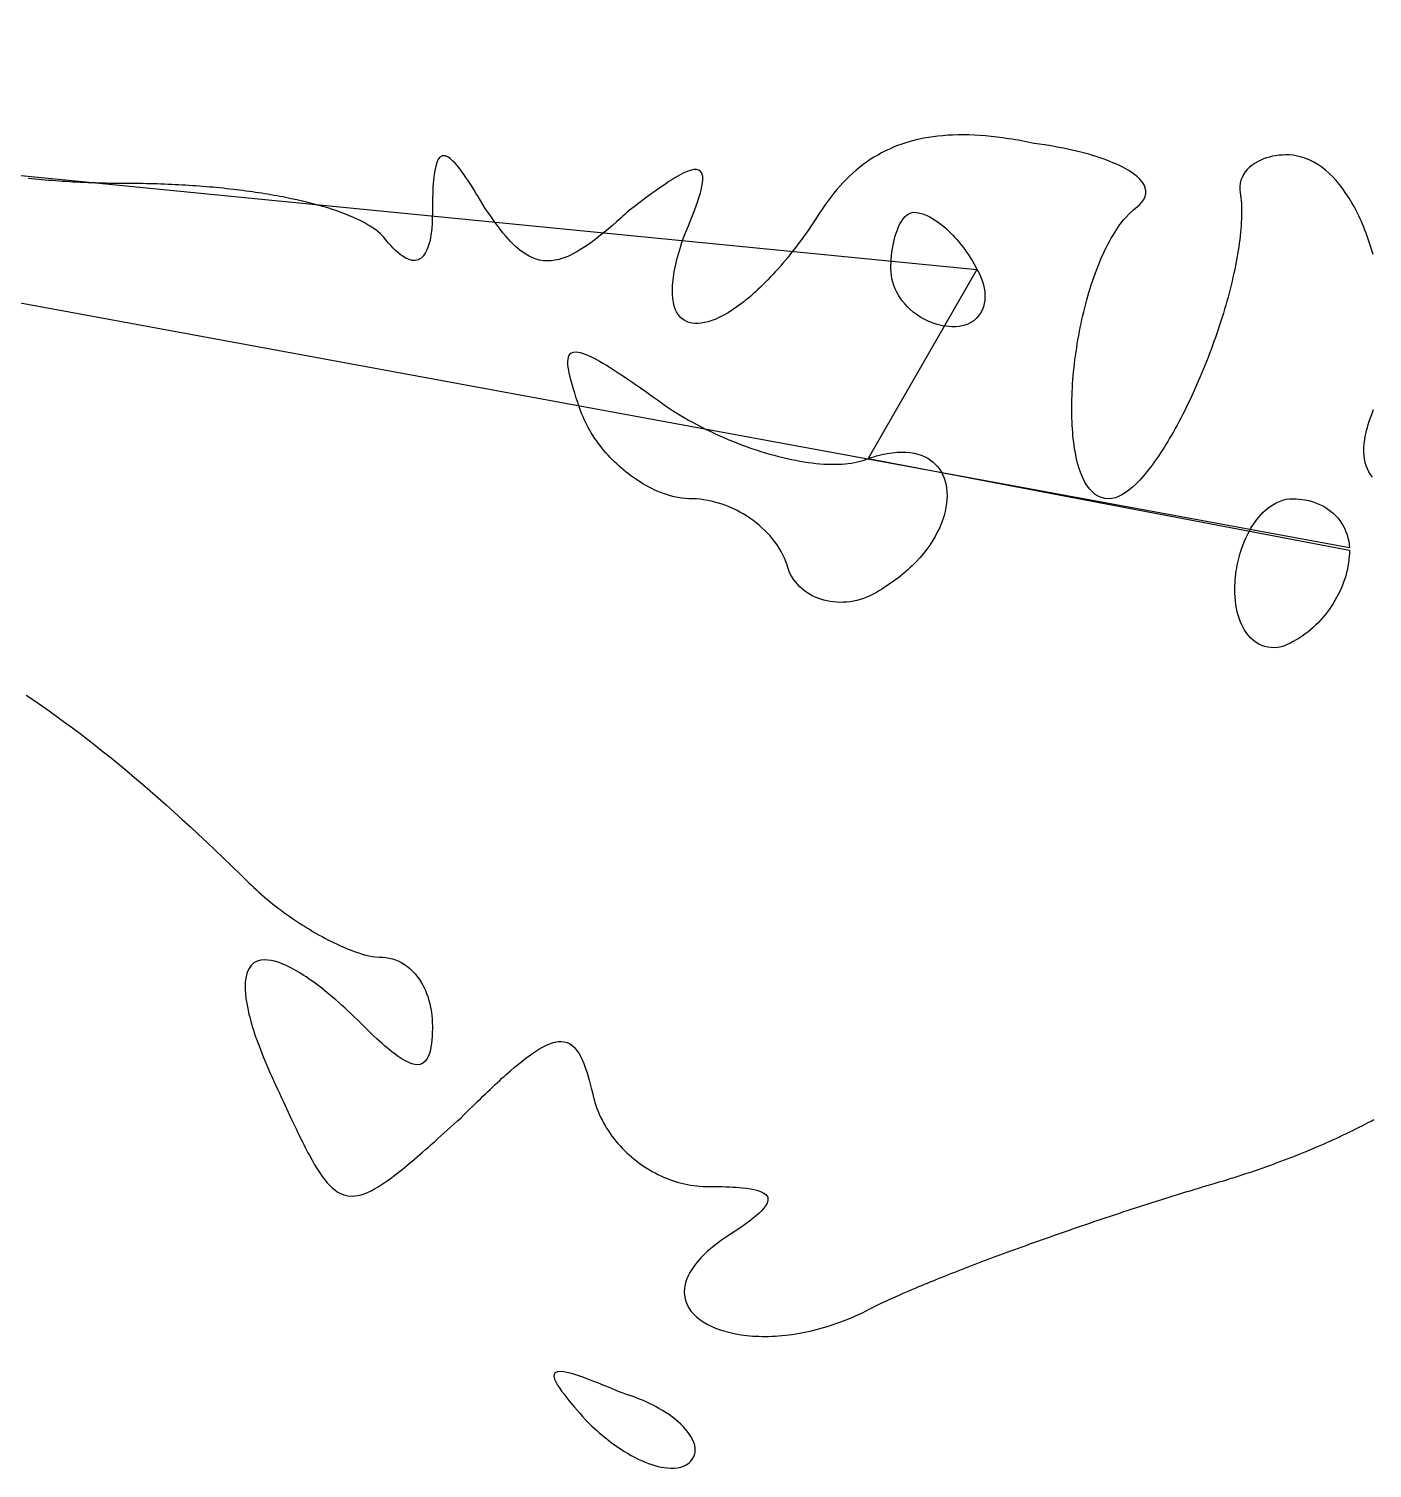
# Model space of a CAD drawing. Header units: metres. Extents: x 0 to 2740, y 0 to 1840.
# Drawn here: x 1309.6 to 1544, y 1360.8 to 1612 of the extents above; entities that cross this region are included whole.
import ezdxf

# ---------------------------------------------------------------- set-up
doc = ezdxf.new("R2010")
doc.units = ezdxf.units.M

msp = doc.modelspace()

# ---------------------------------------------------------------- linework, layer by layer
for points in [[(1048, 1612), (1475, 1570), (1475.256554, 1569.550135), (1475.486432, 1569.10108), (1475.752, 1568.505), (1475.971488, 1567.91372), (1476.145664, 1567.32916), (1476.275296, 1566.75324), (1476.361152, 1566.18788), (1476.404, 1565.635), (1476.404608, 1565.09652), (1476.363744, 1564.57436), (1476.282176, 1564.07044), (1476.124146, 1563.469115), (1475.905216, 1562.90304), (1475.626886, 1562.375965), (1475.290656, 1561.89164), (1474.898026, 1561.453815), (1474.450496, 1561.06624), (1473.949566, 1560.732665), (1473.396736, 1560.45684), (1472.918112, 1560.28028), (1472.408, 1560.145), (1471.867168, 1560.05292), (1471.296384, 1560.00596), (1470.641232, 1560.00596), (1470.108, 1560.036875), (1469.581248, 1560.09344), (1469.061624, 1560.174845), (1468.549776, 1560.28028), (1468.046352, 1560.408935), (1467.552, 1560.56), (1467.067368, 1560.732665), (1466.593104, 1560.92612), (1466.129856, 1561.139555), (1465.678272, 1561.37216), (1465.239, 1561.623125), (1464.812688, 1561.89164), (1464.399984, 1562.176895), (1463.872, 1562.581875), (1463.370896, 1563.013255), (1462.898208, 1563.469115), (1462.455472, 1563.947535), (1462.044224, 1564.446595), (1461.666, 1564.964375), (1461.322336, 1565.498955), (1461.014768, 1566.048415), (1460.744832, 1566.610835), (1460.514064, 1567.184295), (1460.324, 1567.766875), (1460.176176, 1568.356655), (1460.072128, 1568.951715), (1460.013392, 1569.550135), (1460.000598, 1570.179398), (1460.009472, 1570.710272), (1460.028714, 1571.229914), (1460.058, 1571.738), (1460.112112, 1572.396912), (1460.182736, 1573.033936), (1460.269104, 1573.648304), (1460.370448, 1574.239248), (1460.486, 1574.806), (1460.614992, 1575.347792), (1460.756656, 1575.863856), (1460.910224, 1576.353424), (1461.117754, 1576.926954), (1461.341184, 1577.456384), (1461.579014, 1577.940214), (1461.829744, 1578.376944), (1462.145536, 1578.836736), (1462.475152, 1579.223952), (1462.873718, 1579.580518), (1463.342662, 1579.857462), (1463.880016, 1579.995216), (1464.4645, 1579.97025), (1465.057276, 1579.857462), (1465.577216, 1579.700992), (1466.117556, 1579.489322), (1466.675296, 1579.223952), (1467.132, 1578.974), (1467.596384, 1578.691408), (1468.066912, 1578.376944), (1468.542048, 1578.031376), (1469.020256, 1577.655472), (1469.5, 1577.25), (1469.979744, 1576.815728), (1470.457952, 1576.353424), (1470.814676, 1575.988762), (1471.169024, 1575.609088), (1471.520348, 1575.214726), (1471.868, 1574.806), (1472.211332, 1574.383234), (1472.549696, 1573.946752), (1472.882444, 1573.496878), (1473.208928, 1573.033936), (1473.5285, 1572.55825), (1473.840512, 1572.070144), (1474.144316, 1571.569942), (1474.439264, 1571.057968), (1474.724708, 1570.534546), (1475, 1570), (1456, 1537), (1456.505496, 1537.172534), (1457.001968, 1537.330272), (1457.489392, 1537.473418), (1458.437, 1537.71675), (1459.348128, 1537.904162), (1460.222584, 1538.037286), (1461.060176, 1538.117754), (1461.860712, 1538.147198), (1462.624, 1538.12725), (1463.349848, 1538.059542), (1464.038064, 1537.945706), (1464.688456, 1537.787374), (1465.300832, 1537.586178), (1465.875, 1537.34375), (1466.410768, 1537.061722), (1466.907944, 1536.741726), (1467.366336, 1536.385394), (1467.785752, 1535.994358), (1468.166, 1535.57025), (1468.506888, 1535.114702), (1468.808224, 1534.629346), (1469.069816, 1534.115814), (1469.291472, 1533.575738), (1469.473, 1533.01075), (1469.614208, 1532.422482), (1469.714904, 1531.812566), (1469.774896, 1531.182634), (1469.793992, 1530.534318), (1469.772, 1529.86925), (1469.708728, 1529.189062), (1469.603984, 1528.495386), (1469.457576, 1527.789854), (1469.269312, 1527.074098), (1469.039, 1526.34975), (1468.766448, 1525.618442), (1468.451464, 1524.881806), (1468.093856, 1524.141474), (1467.693432, 1523.399078), (1467.25, 1522.65625), (1466.763368, 1521.914622), (1466.233344, 1521.175826), (1465.659736, 1520.441494), (1465.042352, 1519.713258), (1464.381, 1518.99275), (1463.675488, 1518.281602), (1463.306112, 1517.930048), (1462.925624, 1517.581446), (1462.534, 1517.236), (1462.131216, 1516.893914), (1461.717248, 1516.555392), (1461.292072, 1516.220638), (1460.855664, 1515.889856), (1460.408, 1515.56325), (1459.949056, 1515.241024), (1459.478808, 1514.923382), (1458.997232, 1514.610528), (1458.504304, 1514.302666), (1458, 1514), (1457.454816, 1513.656146), (1456.900128, 1513.344368), (1456.337232, 1513.064342), (1455.767424, 1512.815744), (1455.192, 1512.59825), (1454.612256, 1512.411536), (1454.029488, 1512.255278), (1453.444992, 1512.129152), (1452.860064, 1512.032834), (1452.276, 1511.966), (1451.694096, 1511.928326), (1451.115648, 1511.919488), (1450.541952, 1511.939162), (1449.974304, 1511.987024), (1449.414, 1512.06275), (1448.862336, 1512.166016), (1448.320608, 1512.296498), (1447.790112, 1512.453872), (1447.272144, 1512.637814), (1446.768, 1512.848), (1446.278976, 1513.084106), (1445.806368, 1513.345808), (1445.351472, 1513.632782), (1444.915584, 1513.944704), (1444.5, 1514.28125), (1444.106016, 1514.642096), (1443.734928, 1515.026918), (1443.388032, 1515.435392), (1443.066624, 1515.867194), (1442.772, 1516.322), (1442.505456, 1516.799486), (1442.268288, 1517.299328), (1442.061792, 1517.821202), (1441.872856, 1518.417576), (1441.655875, 1519.034625), (1441.408384, 1519.640064), (1441.131517, 1520.233407), (1440.826408, 1520.814168), (1440.494191, 1521.381861), (1440.136, 1521.936), (1439.752969, 1522.476099), (1439.346232, 1523.001672), (1438.916923, 1523.512233), (1438.466176, 1524.007296), (1437.995125, 1524.486375), (1437.504904, 1524.948984), (1436.996647, 1525.394637), (1436.471488, 1525.822848), (1435.930561, 1526.233131), (1435.375, 1526.625), (1434.805939, 1526.997969), (1434.224512, 1527.351552), (1433.631853, 1527.685263), (1433.029096, 1527.998616), (1432.417375, 1528.291125), (1431.797824, 1528.562304), (1431.171577, 1528.811667), (1430.539768, 1529.038728), (1429.903531, 1529.243001), (1429.264, 1529.424), (1428.622309, 1529.581239), (1427.979592, 1529.714232), (1427.336983, 1529.822493), (1426.695616, 1529.905536), (1426.056625, 1529.962875), (1425.421144, 1529.994024), (1424.789408, 1530.002094), (1424.150912, 1530.033216), (1423.503344, 1530.100842), (1422.848, 1530.204), (1422.186176, 1530.341718), (1421.519168, 1530.513024), (1420.848272, 1530.716946), (1420.174784, 1530.952512), (1419.5, 1531.21875), (1418.825216, 1531.514688), (1418.151728, 1531.839354), (1417.704096, 1532.071278), (1417.258, 1532.31525), (1416.813824, 1532.570982), (1416.371952, 1532.838186), (1415.932768, 1533.116574), (1415.496656, 1533.405858), (1415.064, 1533.70575), (1414.635184, 1534.015962), (1414.210592, 1534.336206), (1413.790608, 1534.666194), (1413.375616, 1535.005638), (1412.966, 1535.35425), (1412.562144, 1535.711742), (1412.164432, 1536.077826), (1411.773248, 1536.452214), (1411.388976, 1536.834618), (1411.012, 1537.22475), (1410.642704, 1537.622322), (1410.281472, 1538.027046), (1409.928688, 1538.438634), (1409.584736, 1538.856798), (1409.25, 1539.28125), (1408.924864, 1539.711702), (1408.609712, 1540.147866), (1408.304928, 1540.589454), (1408.010896, 1541.036178), (1407.728, 1541.48775), (1407.456624, 1541.943882), (1407.197152, 1542.404286), (1406.949968, 1542.868674), (1406.715456, 1543.336758), (1406.494, 1543.80825), (1406.285984, 1544.282862), (1406.091792, 1544.760306), (1405.852109, 1545.415801), (1405.569143, 1546.222227), (1405.303625, 1546.995125), (1405.055987, 1547.734543), (1404.826661, 1548.440529), (1404.616079, 1549.113131), (1404.424673, 1549.752397), (1404.252875, 1550.358375), (1404.101117, 1550.931113), (1403.969831, 1551.470659), (1403.859449, 1551.977061), (1403.734016, 1552.674624), (1403.658047, 1553.297883), (1403.633, 1553.847), (1403.681336, 1554.464104), (1403.826248, 1554.950072), (1404.148463, 1555.373707), (1404.633728, 1555.593792), (1405.143872, 1555.623808), (1405.766144, 1555.524416), (1406.308511, 1555.365179), (1406.917352, 1555.133528), (1407.594125, 1554.829625), (1408.083767, 1554.586963), (1408.604681, 1554.312309), (1409.157299, 1554.005711), (1409.742053, 1553.667217), (1410.359375, 1553.296875), (1411.009697, 1552.894733), (1411.693451, 1552.460839), (1412.411069, 1551.995241), (1413.162983, 1551.497987), (1413.949625, 1550.969125), (1414.771427, 1550.408703), (1415.195648, 1550.116672), (1415.628821, 1549.816769), (1416.071, 1549.509), (1416.522239, 1549.193371), (1416.982592, 1548.869888), (1417.452113, 1548.538557), (1417.930856, 1548.199384), (1418.418875, 1547.852375), (1418.916224, 1547.497536), (1419.422957, 1547.134873), (1419.939128, 1546.764392), (1420.464791, 1546.386099), (1421, 1546), (1421.724696, 1545.524824), (1422.458368, 1545.059392), (1423.200392, 1544.603848), (1423.950144, 1544.158336), (1424.707, 1543.723), (1425.470336, 1543.297984), (1426.239528, 1542.883432), (1427.013952, 1542.479488), (1427.792984, 1542.086296), (1428.576, 1541.704), (1429.362376, 1541.332744), (1430.151488, 1540.972672), (1430.942712, 1540.623928), (1431.735424, 1540.286656), (1432.529, 1539.961), (1433.322816, 1539.647104), (1434.116248, 1539.345112), (1434.908672, 1539.055168), (1435.699464, 1538.777416), (1436.488, 1538.512), (1437.273656, 1538.259064), (1438.055808, 1538.018752), (1438.833832, 1537.791208), (1439.607104, 1537.576576), (1440.375, 1537.375), (1441.136896, 1537.186624), (1441.892168, 1537.011592), (1442.640192, 1536.850048), (1443.380344, 1536.702136), (1444.112, 1536.568), (1444.834536, 1536.447784), (1445.547328, 1536.341632), (1446.249752, 1536.249688), (1446.941184, 1536.172096), (1447.621, 1536.109), (1448.288576, 1536.060544), (1448.943288, 1536.026872), (1449.584512, 1536.008128), (1450.211624, 1536.004456), (1450.824, 1536.016), (1451.421016, 1536.042904), (1452.002048, 1536.085312), (1452.566472, 1536.143368), (1453.113664, 1536.217216), (1453.643, 1536.307), (1454.153856, 1536.412864), (1454.645608, 1536.534952), (1455.346051, 1536.748819), (1456, 1537), (1540, 1521), (1539.989254, 1520.457435), (1539.957232, 1519.91028), (1539.904258, 1519.359345), (1539.830656, 1518.80544), (1539.73675, 1518.249375), (1539.622864, 1517.69196), (1539.489322, 1517.134005), (1539.336448, 1516.57632), (1539.164566, 1516.019715), (1538.974, 1515.465), (1538.765074, 1514.912985), (1538.538112, 1514.36448), (1538.293438, 1513.820295), (1538.031376, 1513.28124), (1537.75225, 1512.748125), (1537.456384, 1512.22176), (1537.144102, 1511.702955), (1536.815728, 1511.19252), (1536.471586, 1510.691265), (1536.112, 1510.2), (1535.737294, 1509.719535), (1535.347792, 1509.25068), (1534.943818, 1508.794245), (1534.525696, 1508.35104), (1534.09375, 1507.921875), (1533.648304, 1507.50756), (1533.189682, 1507.108905), (1532.718208, 1506.72672), (1532.234206, 1506.361815), (1531.738, 1506.015), (1531.229914, 1505.687085), (1530.710272, 1505.37888), (1530.179398, 1505.091195), (1529.70004, 1504.828376), (1529.250625, 1504.602125), (1528.653645, 1504.357913), (1528.060985, 1504.178309), (1527.474565, 1504.062161), (1526.896305, 1504.008317), (1526.328125, 1504.015625), (1525.771945, 1504.082933), (1525.229685, 1504.209089), (1524.703265, 1504.392941), (1524.194605, 1504.633337), (1523.705625, 1504.929125), (1523.238245, 1505.279153), (1522.794385, 1505.682269), (1522.375965, 1506.137321), (1521.984905, 1506.643157), (1521.623125, 1507.198625), (1521.37216, 1507.647104), (1521.139555, 1508.122367), (1520.92612, 1508.623928), (1520.732665, 1509.151301), (1520.56, 1509.704), (1520.408935, 1510.281539), (1520.28028, 1510.883432), (1520.174845, 1511.509193), (1520.09344, 1512.158336), (1520.036875, 1512.830375), (1520.00596, 1513.524824), (1520.001495, 1514.269395), (1520.013365, 1514.804465), (1520.036875, 1515.334375), (1520.071785, 1515.858885), (1520.117855, 1516.377755), (1520.174845, 1516.890745), (1520.242515, 1517.397615), (1520.320625, 1517.898125), (1520.408935, 1518.392035), (1520.56, 1519.12), (1520.732665, 1519.831765), (1520.92612, 1520.52652), (1521.139555, 1521.203455), (1521.37216, 1521.86176), (1521.623125, 1522.500625), (1521.89164, 1523.11924), (1522.176895, 1523.716795), (1522.47808, 1524.29248), (1522.794385, 1524.845485), (1523.125, 1525.375), (1523.469115, 1525.880215), (1523.82592, 1526.36032), (1524.194605, 1526.814505), (1524.57436, 1527.24196), (1524.964375, 1527.641875), (1525.36384, 1528.01344), (1525.771945, 1528.355845), (1526.18788, 1528.66828), (1526.610835, 1528.949935), (1527.184295, 1529.276195), (1527.766875, 1529.544375), (1528.356655, 1529.752555), (1528.951715, 1529.898815), (1529.550135, 1529.981235), (1530.179398, 1529.998803), (1530.710272, 1529.980992), (1531.229914, 1529.942229), (1531.738, 1529.883), (1532.234206, 1529.803791), (1532.876774, 1529.667939), (1533.496878, 1529.498583), (1534.09375, 1529.296875), (1534.666622, 1529.063967), (1535.214726, 1528.801011), (1535.737294, 1528.509159), (1536.233558, 1528.189563), (1536.70275, 1527.843375), (1537.144102, 1527.471747), (1537.556846, 1527.075831), (1537.940214, 1526.656779), (1538.293438, 1526.215743), (1538.61575, 1525.753875), (1538.906382, 1525.272327), (1539.164566, 1524.772251), (1539.389534, 1524.254799), (1539.580518, 1523.721123), (1539.73675, 1523.172375), (1539.857462, 1522.609707), (1539.941886, 1522.034271), (1539.989254, 1521.447219), (1048, 1612)], [(1544.116607, 1572.606672), (1543.958528, 1573.159488), (1543.794641, 1573.707336), (1543.625, 1574.25), (1543.449659, 1574.787264), (1543.268672, 1575.318912), (1543.082093, 1575.844728), (1542.889976, 1576.364496), (1542.692375, 1576.878), (1542.489344, 1577.385024), (1542.280937, 1577.885352), (1542.067208, 1578.378768), (1541.848211, 1578.865056), (1541.624, 1579.344), (1541.394629, 1579.815384), (1541.160152, 1580.278992), (1540.920623, 1580.734608), (1540.676096, 1581.182016), (1540.426625, 1581.621), (1539.913067, 1582.472832), (1539.380381, 1583.288376), (1538.828999, 1584.065904), (1538.259353, 1584.803688), (1537.671875, 1585.5), (1537.066997, 1586.153112), (1536.445151, 1586.761296), (1535.806769, 1587.322824), (1535.152283, 1587.835968), (1534.482125, 1588.299), (1533.796727, 1588.710192), (1533.096521, 1589.067816), (1532.381939, 1589.370144), (1531.653413, 1589.615448), (1530.911375, 1589.802), (1530.156257, 1589.928072), (1529.388491, 1589.991936), (1528.850304, 1589.999102), (1528.258, 1589.97775), (1527.677216, 1589.928558), (1527.109488, 1589.852294), (1526.556352, 1589.749726), (1526.019344, 1589.621622), (1525.5, 1589.46875), (1524.999856, 1589.291878), (1524.520448, 1589.091774), (1524.063312, 1588.869206), (1523.525552, 1588.560576), (1523.027992, 1588.219546), (1522.573632, 1587.847616), (1522.165472, 1587.446286), (1521.806512, 1587.017056), (1521.499752, 1586.561426), (1521.248192, 1586.080896), (1521.054832, 1585.576966), (1520.922672, 1585.051136), (1520.854712, 1584.504906), (1520.853952, 1583.939776), (1520.923392, 1583.357246), (1521.054625, 1582.513758), (1521.0986, 1582.015264), (1521.132075, 1581.504866), (1521.1552, 1580.982912), (1521.168125, 1580.44975), (1521.171, 1579.905728), (1521.163975, 1579.351194), (1521.1472, 1578.786496), (1521.120825, 1578.211982), (1521.085, 1577.628), (1521.039875, 1577.034898), (1520.9856, 1576.433024), (1520.922325, 1575.822726), (1520.8502, 1575.204352), (1520.769375, 1574.57825), (1520.68, 1573.944768), (1520.582225, 1573.304254), (1520.4762, 1572.657056), (1520.362075, 1572.003522), (1520.24, 1571.344), (1520.110125, 1570.678838), (1519.9726, 1570.008384), (1519.827575, 1569.332986), (1519.6752, 1568.652992), (1519.515625, 1567.96875), (1519.349, 1567.280608), (1519.175475, 1566.588914), (1518.9952, 1565.894016), (1518.808325, 1565.196262), (1518.615, 1564.496), (1518.415375, 1563.793578), (1518.2096, 1563.089344), (1517.997825, 1562.383646), (1517.7802, 1561.676832), (1517.556875, 1560.96925), (1517.328, 1560.261248), (1517.093725, 1559.553174), (1516.8542, 1558.845376), (1516.609575, 1558.138202), (1516.36, 1557.432), (1516.105625, 1556.727118), (1515.8466, 1556.023904), (1515.583075, 1555.322706), (1515.3152, 1554.623872), (1515.043125, 1553.92775), (1514.767, 1553.234688), (1514.486975, 1552.545034), (1514.2032, 1551.859136), (1513.915825, 1551.177342), (1513.625, 1550.5), (1513.330875, 1549.827458), (1513.0336, 1549.160064), (1512.733325, 1548.498166), (1512.4302, 1547.842112), (1512.124375, 1547.19225), (1511.816, 1546.548928), (1511.505225, 1545.912494), (1511.1922, 1545.283296), (1510.877075, 1544.661682), (1510.56, 1544.048), (1510.241125, 1543.442598), (1509.9206, 1542.845824), (1509.598575, 1542.258026), (1509.2752, 1541.679552), (1508.950625, 1541.11075), (1508.625, 1540.551968), (1508.298475, 1540.003554), (1507.9712, 1539.465856), (1507.643325, 1538.939222), (1507.315, 1538.424), (1506.986375, 1537.920538), (1506.6576, 1537.429184), (1506.328825, 1536.950286), (1506.0002, 1536.484192), (1505.671875, 1536.03125), (1505.344, 1535.591808), (1505.016725, 1535.166214), (1504.6902, 1534.754816), (1504.364575, 1534.357962), (1504.04, 1533.976), (1503.3946, 1533.258144), (1502.7552, 1532.604032), (1502.123, 1532.016448), (1501.4992, 1531.498176), (1500.885, 1531.052), (1500.2816, 1530.680704), (1499.6902, 1530.387072), (1499.112, 1530.173888), (1498.5482, 1530.043936), (1498, 1530), (1497.357944, 1530.0498), (1496.751552, 1530.1968), (1496.180488, 1530.4374), (1495.644416, 1530.768), (1495.143, 1531.185), (1494.675904, 1531.6848), (1494.242792, 1532.2638), (1493.843328, 1532.9184), (1493.477176, 1533.645), (1493.144, 1534.44), (1492.843464, 1535.2998), (1492.575232, 1536.2208), (1492.338968, 1537.1994), (1492.232719, 1537.709175), (1492.134336, 1538.232), (1492.043777, 1538.767425), (1491.961, 1539.315), (1491.885963, 1539.874275), (1491.818624, 1540.4448), (1491.758941, 1541.026125), (1491.706872, 1541.6178), (1491.662375, 1542.219375), (1491.625408, 1542.8304), (1491.595929, 1543.450425), (1491.573896, 1544.079), (1491.559267, 1544.715675), (1491.552, 1545.36), (1491.552053, 1546.011525), (1491.559384, 1546.6698), (1491.573951, 1547.334375), (1491.595712, 1548.0048), (1491.624625, 1548.680625), (1491.660648, 1549.3614), (1491.703739, 1550.046675), (1491.753856, 1550.736), (1491.810957, 1551.428925), (1491.875, 1552.125), (1491.945943, 1552.823775), (1492.023744, 1553.5248), (1492.108361, 1554.227625), (1492.199752, 1554.9318), (1492.297875, 1555.636875), (1492.402688, 1556.3424), (1492.514149, 1557.047925), (1492.632216, 1557.753), (1492.756847, 1558.457175), (1492.888, 1559.16), (1493.025633, 1559.861025), (1493.169704, 1560.5598), (1493.320171, 1561.255875), (1493.476992, 1561.9488), (1493.640125, 1562.638125), (1493.809528, 1563.3234), (1493.985159, 1564.004175), (1494.166976, 1564.68), (1494.354937, 1565.350425), (1494.549, 1566.015), (1494.749123, 1566.673275), (1494.955264, 1567.3248), (1495.167381, 1567.969125), (1495.385432, 1568.6058), (1495.609375, 1569.234375), (1495.839168, 1569.8544), (1496.074769, 1570.465425), (1496.316136, 1571.067), (1496.563227, 1571.658675), (1496.816, 1572.24), (1497.074413, 1572.810525), (1497.338424, 1573.3698), (1497.607991, 1573.917375), (1497.883072, 1574.4528), (1498.163625, 1574.975625), (1498.449608, 1575.4854), (1498.740979, 1575.981675), (1499.037696, 1576.464), (1499.339717, 1576.931925), (1499.647, 1577.385), (1499.959503, 1577.822775), (1500.277184, 1578.2448), (1500.600001, 1578.650625), (1500.927912, 1579.0398), (1501.598848, 1579.7664), (1502.289656, 1580.421), (1503, 1581), (1503.415062, 1581.362592), (1503.760896, 1581.729936), (1504.116, 1582.226), (1504.352064, 1582.727824), (1504.471392, 1583.233872), (1504.476288, 1583.742608), (1504.369056, 1584.252496), (1504.152, 1584.762), (1503.827424, 1585.269584), (1503.397632, 1585.773712), (1503.007626, 1586.148616), (1502.560704, 1586.520064), (1502.057838, 1586.887408), (1501.5, 1587.25), (1500.888162, 1587.607192), (1500.223296, 1587.958336), (1499.751072, 1588.188752), (1499.256, 1588.416), (1498.738368, 1588.639888), (1498.198464, 1588.860224), (1497.636576, 1589.076816), (1497.052992, 1589.289472), (1496.448, 1589.498), (1495.821888, 1589.702208), (1495.174944, 1589.901904), (1494.507456, 1590.096896), (1493.819712, 1590.286992), (1493.112, 1590.472), (1492.384608, 1590.651728), (1491.637824, 1590.825984), (1490.871936, 1590.994576), (1490.087232, 1591.157312), (1489.284, 1591.314), (1488.462528, 1591.464448), (1487.623104, 1591.608464), (1486.766016, 1591.745856), (1485.891552, 1591.876432), (1485, 1592), (1484.432395, 1592.117599), (1483.86956, 1592.230392), (1483.311465, 1592.338373), (1482.75808, 1592.441536), (1482.209375, 1592.539875), (1481.66532, 1592.633384), (1481.125885, 1592.722057), (1480.59104, 1592.805888), (1480.060755, 1592.884871), (1479.535, 1592.959), (1479.013745, 1593.028269), (1478.49696, 1593.092672), (1477.984615, 1593.152203), (1477.47668, 1593.206856), (1476.973125, 1593.256625), (1476.47392, 1593.301504), (1475.48844, 1593.376568), (1474.52, 1593.432), (1473.56836, 1593.467752), (1472.63328, 1593.483776), (1471.71452, 1593.480024), (1470.81184, 1593.456448), (1469.925, 1593.413), (1469.05376, 1593.349632), (1468.19788, 1593.266296), (1467.35712, 1593.162944), (1466.53124, 1593.039528), (1465.72, 1592.896), (1464.92316, 1592.732312), (1464.14048, 1592.548416), (1463.37172, 1592.344264), (1462.61664, 1592.119808), (1461.875, 1591.875), (1461.14656, 1591.609792), (1460.43108, 1591.324136), (1459.72832, 1591.017984), (1459.03804, 1590.691288), (1458.36, 1590.344), (1457.69396, 1589.976072), (1457.03968, 1589.587456), (1456.39692, 1589.178104), (1455.76544, 1588.747968), (1455.145, 1588.297), (1454.53536, 1587.825152), (1453.93628, 1587.332376), (1453.34752, 1586.818624), (1452.76884, 1586.283848), (1452.2, 1585.728), (1451.64076, 1585.151032), (1451.09088, 1584.552896), (1450.55012, 1583.933544), (1450.01824, 1583.292928), (1449.495, 1582.631), (1448.98016, 1581.947712), (1448.47348, 1581.243016), (1447.97472, 1580.516864), (1447.48364, 1579.769208), (1447, 1579), (1446.549725, 1578.316303), (1446.099, 1577.645224), (1445.647975, 1576.986781), (1445.1968, 1576.340992), (1444.745625, 1575.707875), (1444.2946, 1575.087448), (1443.843875, 1574.479729), (1443.3936, 1573.884736), (1442.943925, 1573.302487), (1442.495, 1572.733), (1442.046975, 1572.176293), (1441.6, 1571.632384), (1441.154225, 1571.101291), (1440.7098, 1570.583032), (1440.266875, 1570.077625), (1439.8256, 1569.585088), (1439.386125, 1569.105439), (1438.9486, 1568.638696), (1438.513175, 1568.184877), (1438.08, 1567.744), (1437.649225, 1567.316083), (1437.221, 1566.901144), (1436.795475, 1566.499201), (1436.3728, 1566.110272), (1435.953125, 1565.734375), (1435.5366, 1565.371528), (1435.123375, 1565.021749), (1434.7136, 1564.685056), (1434.307425, 1564.361467), (1433.905, 1564.051), (1433.112, 1563.469504), (1432.3358, 1562.940712), (1431.5776, 1562.464768), (1430.8386, 1562.041816), (1430.12, 1561.672), (1429.423, 1561.355464), (1428.7488, 1561.092352), (1428.0986, 1560.882808), (1427.4736, 1560.726976), (1426.875, 1560.625), (1426.304, 1560.577024), (1425.7618, 1560.583192), (1425.2496, 1560.643648), (1424.540175, 1560.836437), (1423.905, 1561.152184), (1423.348125, 1561.591375), (1422.8736, 1562.154496), (1422.605, 1562.599), (1422.376, 1563.098944), (1422.1878, 1563.654472), (1422.0416, 1564.265728), (1421.9386, 1564.932856), (1421.88, 1565.656), (1421.867, 1566.435304), (1421.9008, 1567.270912), (1421.9826, 1568.162968), (1422.1136, 1569.111616), (1422.197925, 1569.607207), (1422.295, 1570.117), (1422.404975, 1570.641013), (1422.528, 1571.179264), (1422.664225, 1571.731771), (1422.8138, 1572.298552), (1422.976875, 1572.879625), (1423.1536, 1573.475008), (1423.344125, 1574.084719), (1423.5486, 1574.708776), (1423.767175, 1575.347197), (1424, 1576), (1424.350368, 1576.824408), (1424.681344, 1577.617664), (1424.992736, 1578.379816), (1425.284352, 1579.110912), (1425.556, 1579.811), (1425.807488, 1580.480128), (1426.038624, 1581.118344), (1426.249216, 1581.725696), (1426.439072, 1582.302232), (1426.608, 1582.848), (1426.755808, 1583.363048), (1426.882304, 1583.847424), (1427.031668, 1584.516583), (1427.132, 1585.117), (1427.182652, 1585.648837), (1427.171788, 1586.251553), (1427.030048, 1586.834488), (1426.668032, 1587.284992), (1426.091744, 1587.465064), (1425.585952, 1587.435512), (1424.981088, 1587.286728), (1424.4615, 1587.097125), (1423.884672, 1586.840832), (1423.249956, 1586.518011), (1422.794332, 1586.265917), (1422.3125, 1585.984375), (1421.804268, 1585.673433), (1421.269444, 1585.333139), (1420.707836, 1584.963541), (1420.119252, 1584.564687), (1419.5035, 1584.136625), (1418.860388, 1583.679403), (1418.189724, 1583.193069), (1417.491316, 1582.677671), (1416.764972, 1582.133257), (1416.0105, 1581.559875), (1415.227708, 1580.957573), (1414.825632, 1580.645592), (1414.416404, 1580.326399), (1414, 1580), (1413.612687, 1579.643898), (1413.230696, 1579.295584), (1412.853949, 1578.955046), (1412.115875, 1578.29725), (1411.397841, 1577.670414), (1410.699223, 1577.074442), (1410.019397, 1576.509238), (1409.357739, 1575.974706), (1408.713625, 1575.47075), (1408.086431, 1574.997274), (1407.475533, 1574.554182), (1406.880307, 1574.141378), (1406.300129, 1573.758766), (1405.734375, 1573.40625), (1405.182421, 1573.083734), (1404.643643, 1572.791122), (1404.117417, 1572.528318), (1403.603119, 1572.295226), (1403.100125, 1572.09175), (1402.607811, 1571.917794), (1402.125553, 1571.773262), (1401.419656, 1571.611424), (1400.732875, 1571.51525), (1400.063104, 1571.484416), (1399.408237, 1571.518598), (1398.766168, 1571.617472), (1398.134791, 1571.780714), (1397.512, 1572.008), (1396.895689, 1572.299006), (1396.283752, 1572.653408), (1395.674083, 1573.070882), (1395.267857, 1573.384078), (1394.861079, 1573.725066), (1394.453125, 1574.09375), (1394.043371, 1574.490034), (1393.631193, 1574.913822), (1393.215967, 1575.365018), (1392.797069, 1575.843526), (1392.373875, 1576.34925), (1391.945761, 1576.882094), (1391.512103, 1577.441962), (1391.072277, 1578.028758), (1390.625659, 1578.642386), (1390.171625, 1579.28275), (1389.709551, 1579.949754), (1389.238813, 1580.643302), (1388.791497, 1581.356399), (1388.383419, 1582.047573), (1387.987125, 1582.709875), (1387.602471, 1583.343257), (1387.229313, 1583.947671), (1386.867507, 1584.523069), (1386.516909, 1585.069403), (1386.177375, 1585.586625), (1385.848761, 1586.074687), (1385.530923, 1586.533541), (1385.223717, 1586.963139), (1384.782528, 1587.552576), (1384.364451, 1588.075917), (1383.969, 1588.533), (1383.595689, 1588.923663), (1383.131541, 1589.340947), (1382.704737, 1589.639479), (1382.221992, 1589.845064), (1381.714176, 1589.844992), (1381.280664, 1589.574488), (1380.973359, 1589.141553), (1380.761211, 1588.658837), (1380.577767, 1588.054489), (1380.458328, 1587.521176), (1380.353901, 1586.919067), (1380.264, 1586.248), (1380.188139, 1585.507813), (1380.145125, 1584.975875), (1380.107991, 1584.413097), (1380.076593, 1583.819431), (1380.050787, 1583.194829), (1380.030429, 1582.539243), (1380.015375, 1581.852625), (1380.005481, 1581.134927), (1380.000603, 1580.386101), (1379.999101, 1579.732101), (1379.991927, 1579.208927), (1379.977625, 1578.702625), (1379.942912, 1577.974912), (1379.892431, 1577.285431), (1379.826344, 1576.634344), (1379.744813, 1576.021813), (1379.648, 1575.448), (1379.536067, 1574.913067), (1379.409176, 1574.417176), (1379.217, 1573.817), (1378.998904, 1573.286904), (1378.755272, 1572.827272), (1378.415407, 1572.352407), (1378.036992, 1571.988992), (1377.533064, 1571.701064), (1376.976, 1571.576), (1376.472125, 1571.597125), (1375.933, 1571.733), (1375.359375, 1571.984375), (1374.876139, 1572.269139), (1374.371687, 1572.628687), (1373.979656, 1572.947656), (1373.576069, 1573.309069), (1373.161088, 1573.713088), (1372.734875, 1574.159875), (1372.297592, 1574.649592), (1371.875215, 1575.179398), (1371.44416, 1575.710272), (1370.929945, 1576.229914), (1370.542135, 1576.569942), (1370.119165, 1576.904738), (1369.661755, 1577.234206), (1369.170625, 1577.55825), (1368.646495, 1577.876774), (1368.090085, 1578.189682), (1367.502115, 1578.496878), (1366.883305, 1578.798266), (1366.234375, 1579.09375), (1365.556045, 1579.383234), (1364.849035, 1579.666622), (1364.114065, 1579.943818), (1363.351855, 1580.214726), (1362.563125, 1580.47925), (1361.748595, 1580.737294), (1360.908985, 1580.988762), (1360.045015, 1581.233558), (1359.157405, 1581.471586), (1358.246875, 1581.70275), (1357.314145, 1581.926954), (1356.359935, 1582.144102), (1355.384965, 1582.354098), (1354.88992, 1582.456384), (1354.389955, 1582.556846), (1353.88516, 1582.655472), (1353.375625, 1582.75225), (1352.86144, 1582.847168), (1352.342695, 1582.940214), (1351.81948, 1583.031376), (1351.291885, 1583.120642), (1350.76, 1583.208), (1350.223915, 1583.293438), (1349.68372, 1583.376944), (1349.139505, 1583.458506), (1348.59136, 1583.538112), (1348.039375, 1583.61575), (1347.48364, 1583.691408), (1346.924245, 1583.765074), (1346.36128, 1583.836736), (1345.794835, 1583.906382), (1345.225, 1583.974), (1344.651865, 1584.039578), (1344.07552, 1584.103104), (1343.496055, 1584.164566), (1342.91356, 1584.223952), (1342.328125, 1584.28125), (1341.73984, 1584.336448), (1341.148795, 1584.389534), (1340.55508, 1584.440496), (1339.958785, 1584.489322), (1339.36, 1584.536), (1338.758815, 1584.580518), (1338.15532, 1584.622864), (1337.549605, 1584.663026), (1336.94176, 1584.700992), (1336.331875, 1584.73675), (1335.72004, 1584.770288), (1335.106345, 1584.801594), (1334.49088, 1584.830656), (1333.873735, 1584.857462), (1333.255, 1584.882), (1332.634765, 1584.904258), (1332.01312, 1584.924224), (1331.390155, 1584.941886), (1330.76596, 1584.957232), (1330.140625, 1584.97025), (1329.51424, 1584.980928), (1328.886895, 1584.989254), (1328.25868, 1584.995216), (1327.629685, 1584.998802), (1327, 1585), (1326.340913, 1585.001197), (1325.683704, 1585.004776), (1325.028451, 1585.010719), (1324.375232, 1585.019008), (1323.724125, 1585.029625), (1323.075208, 1585.042552), (1322.428559, 1585.057771), (1321.784256, 1585.075264), (1321.142377, 1585.095013), (1320.503, 1585.117), (1319.866203, 1585.141207), (1319.232064, 1585.167616), (1318.600661, 1585.196209), (1317.972072, 1585.226968), (1317.346375, 1585.259875), (1316.723648, 1585.294912), (1316.103969, 1585.332061), (1315.487416, 1585.371304), (1314.874067, 1585.412623), (1314.264, 1585.456), (1313.657293, 1585.501417), (1313.054024, 1585.548856), (1312.454271, 1585.598299), (1311.858112, 1585.649728), (1311.265625, 1585.703125), (1310.676888, 1585.758472), (1310.091979, 1585.815751), (1309.510976, 1585.874944)], [(1544, 1533.75), (1543.6616, 1534.2135), (1543.3664, 1534.704), (1543.1144, 1535.2215), (1542.9056, 1535.766), (1542.74, 1536.3375), (1542.6176, 1536.936), (1542.5384, 1537.5615), (1542.5024, 1538.214), (1542.5096, 1538.8935), (1542.56, 1539.6), (1542.6536, 1540.3335), (1542.74, 1540.8375), (1542.8456, 1541.3535), (1542.9704, 1541.8815), (1543.1144, 1542.4215), (1543.2776, 1542.9735), (1543.46, 1543.5375), (1543.6616, 1544.1135), (1543.8824, 1544.7015), (1544.175809, 1545.542664)], [(1309.110912, 1495.733568), (1310.461198, 1494.829922), (1311.809456, 1493.908384), (1313.15625, 1492.96875), (1314.502144, 1492.010816), (1315.847702, 1491.034378), (1317.193488, 1490.039232), (1318.540066, 1489.025174), (1319.888, 1487.992), (1321.237854, 1486.939506), (1322.590192, 1485.867488), (1323.945578, 1484.775742), (1325.304576, 1483.664064), (1326.66775, 1482.53225), (1328.035664, 1481.380096), (1329.408882, 1480.207398), (1330.787968, 1479.013952), (1332.173486, 1477.799554), (1333.566, 1476.564), (1334.966074, 1475.307086), (1336.374272, 1474.028608), (1337.791158, 1472.728362), (1339.217296, 1471.406144), (1340.65325, 1470.06175), (1342.099584, 1468.694976), (1343.556862, 1467.305618), (1345.025648, 1465.893472), (1346.506506, 1464.458334), (1348, 1463), (1348.42472, 1462.58124), (1348.85856, 1462.16512), (1349.30104, 1461.75188), (1349.75168, 1461.34176), (1350.21, 1460.935), (1350.67552, 1460.53184), (1351.14776, 1460.13252), (1351.62624, 1459.73728), (1352.11048, 1459.34636), (1352.6, 1458.96), (1353.09432, 1458.57844), (1353.59296, 1458.20192), (1354.09544, 1457.83068), (1354.60128, 1457.46496), (1355.11, 1457.105), (1355.62112, 1456.75104), (1356.13416, 1456.40332), (1356.64864, 1456.06208), (1357.16408, 1455.72756), (1357.68, 1455.4), (1358.19592, 1455.07964), (1358.71136, 1454.76672), (1359.22584, 1454.46148), (1359.73888, 1454.16416), (1360.25, 1453.875), (1360.75872, 1453.59424), (1361.26456, 1453.32212), (1361.76704, 1453.05888), (1362.26568, 1452.80476), (1362.76, 1452.56), (1363.24952, 1452.32484), (1363.73376, 1452.09952), (1364.21224, 1451.88428), (1364.68448, 1451.67936), (1365.15, 1451.485), (1365.83463, 1451.213785), (1366.50144, 1450.96768), (1367.14881, 1450.747495), (1367.77512, 1450.55404), (1368.37875, 1450.388125), (1368.95808, 1450.25056), (1369.51149, 1450.142155), (1370.03736, 1450.06372), (1370.69288, 1450.00716), (1371.298776, 1449.994024), (1371.888552, 1449.946648), (1372.467, 1449.853), (1373.032968, 1449.714232), (1373.585304, 1449.531496), (1374.122856, 1449.305944), (1374.644472, 1449.038728), (1375.149, 1448.731), (1375.635288, 1448.383912), (1376.102184, 1447.998616), (1376.548536, 1447.576264), (1376.973192, 1447.118008), (1377.375, 1446.625), (1377.752808, 1446.098392), (1378.105464, 1445.539336), (1378.352757, 1445.099443), (1378.584768, 1444.642432), (1378.801011, 1444.168789), (1379.001, 1443.679), (1379.184249, 1443.173551), (1379.350272, 1442.652928), (1379.498583, 1442.117617), (1379.628696, 1441.568104), (1379.740125, 1441.004875), (1379.832384, 1440.428416), (1379.904987, 1439.839213), (1379.957448, 1439.237752), (1379.989281, 1438.624519), (1380, 1438), (1379.996376, 1437.4708), (1379.985408, 1436.9632), (1379.954871, 1436.2423), (1379.907, 1435.57), (1379.841309, 1434.9463), (1379.757312, 1434.3712), (1379.654523, 1433.8447), (1379.487399, 1433.2183), (1379.284851, 1432.6783), (1379.045727, 1432.2247), (1378.693632, 1431.7792), (1378.280337, 1431.4687), (1377.803592, 1431.2932), (1377.261147, 1431.2527), (1376.650752, 1431.3472), (1376.112, 1431.52), (1375.527168, 1431.7792), (1375.057611, 1432.0303), (1374.561, 1432.33), (1374.036849, 1432.6783), (1373.484672, 1433.0752), (1372.903983, 1433.5207), (1372.500777, 1433.8447), (1372.084539, 1434.1903), (1371.655125, 1434.5575), (1371.212391, 1434.9463), (1370.756193, 1435.3567), (1370.286387, 1435.7887), (1369.802829, 1436.2423), (1369.305375, 1436.7175), (1368.793881, 1437.2143), (1368.268203, 1437.7327), (1367.433309, 1438.562804), (1366.873272, 1439.111232), (1366.319943, 1439.645308), (1365.773376, 1440.165056), (1365.233625, 1440.6705), (1364.700744, 1441.161664), (1364.174787, 1441.638572), (1363.655808, 1442.101248), (1363.143861, 1442.549716), (1362.639, 1442.984), (1362.141279, 1443.404124), (1361.650752, 1443.810112), (1361.167473, 1444.201988), (1360.691496, 1444.579776), (1360.222875, 1444.9435), (1359.761664, 1445.293184), (1359.307917, 1445.628852), (1358.861688, 1445.950528), (1358.423031, 1446.258236), (1357.992, 1446.552), (1357.568649, 1446.831844), (1356.745203, 1447.349868), (1355.953125, 1447.8125), (1355.192847, 1448.219932), (1354.464801, 1448.572356), (1353.769419, 1448.869964), (1353.107133, 1449.112948), (1352.478375, 1449.3015), (1351.883577, 1449.435812), (1351.323171, 1449.516076), (1350.797589, 1449.542484), (1350.075456, 1449.481536), (1349.434107, 1449.300492), (1348.875, 1449), (1348.399593, 1448.580708), (1348.009344, 1448.043264), (1347.705711, 1447.388316), (1347.552129, 1446.886724), (1347.438123, 1446.333388), (1347.364125, 1445.7285), (1347.330567, 1445.072252), (1347.337881, 1444.364836), (1347.386499, 1443.606444), (1347.476853, 1442.797268), (1347.609375, 1441.9375), (1347.784497, 1441.027332), (1348.002651, 1440.066956), (1348.128, 1439.568), (1348.264269, 1439.056564), (1348.411512, 1438.532672), (1348.569783, 1437.996348), (1348.739136, 1437.447616), (1348.919625, 1436.8865), (1349.111304, 1436.313024), (1349.314227, 1435.727212), (1349.528448, 1435.129088), (1349.754021, 1434.518676), (1349.991, 1433.896), (1350.239439, 1433.261084), (1350.499392, 1432.613952), (1350.770913, 1431.954628), (1351.054056, 1431.283136), (1351.348875, 1430.5995), (1351.655424, 1429.903744), (1351.973757, 1429.195892), (1352.303928, 1428.475968), (1352.645991, 1427.743996), (1353, 1427), (1353.326732, 1426.287195), (1353.647056, 1425.58876), (1353.961164, 1424.904665), (1354.269248, 1424.23488), (1354.5715, 1423.579375), (1354.868112, 1422.93812), (1355.159276, 1422.311085), (1355.445184, 1421.69824), (1355.726028, 1421.099555), (1356.002, 1420.515), (1356.273292, 1419.944545), (1356.540096, 1419.38816), (1356.802604, 1418.845815), (1357.061008, 1418.31748), (1357.3155, 1417.803125), (1357.566272, 1417.30272), (1357.813516, 1416.816235), (1358.057424, 1416.34364), (1358.298188, 1415.884905), (1358.536, 1415.44), (1359.003536, 1414.59156), (1359.461568, 1413.79808), (1359.911632, 1413.05932), (1360.355264, 1412.37504), (1360.794, 1411.745), (1361.229376, 1411.16896), (1361.662928, 1410.64668), (1362.096192, 1410.17792), (1362.530704, 1409.76244), (1362.968, 1409.4), (1363.409616, 1409.09036), (1363.857088, 1408.83328), (1364.542636, 1408.545685), (1365.25, 1408.375), (1365.984364, 1408.320415), (1366.4915, 1408.348125), (1367.014476, 1408.426835), (1367.554828, 1408.556305), (1368.114092, 1408.736295), (1368.693804, 1408.966565), (1369.2955, 1409.246875), (1369.920716, 1409.576985), (1370.570988, 1409.956655), (1371.247852, 1410.385645), (1371.952844, 1410.863715), (1372.6875, 1411.390625), (1373.453356, 1411.966135), (1374.251948, 1412.590005), (1374.664, 1412.92), (1375.084812, 1413.261995), (1375.514576, 1413.61596), (1375.953484, 1413.981865), (1376.401728, 1414.35968), (1376.8595, 1414.749375), (1377.326992, 1415.15092), (1377.804396, 1415.564285), (1378.291904, 1415.98944), (1378.789708, 1416.426355), (1379.298, 1416.875), (1379.816972, 1417.335345), (1380.346816, 1417.80736), (1380.887724, 1418.291015), (1381.439888, 1418.78628), (1382.0035, 1419.293125), (1382.578752, 1419.81152), (1383.165836, 1420.341435), (1383.764944, 1420.88284), (1384.376268, 1421.435705), (1385, 1422), (1385.505814, 1422.504904), (1386.003312, 1422.999632), (1386.492578, 1423.484208), (1386.973696, 1423.958656), (1387.44675, 1424.423), (1387.911824, 1424.877264), (1388.369002, 1425.321472), (1388.818368, 1425.755648), (1389.260006, 1426.179816), (1389.694, 1426.594), (1390.120434, 1426.998224), (1390.539392, 1427.392512), (1390.950958, 1427.776888), (1391.355216, 1428.151376), (1391.75225, 1428.516), (1392.142144, 1428.870784), (1392.524982, 1429.215752), (1392.900848, 1429.550928), (1393.632, 1430.192), (1394.336272, 1430.794192), (1395.014336, 1431.357696), (1395.666864, 1431.882704), (1396.294528, 1432.369408), (1396.898, 1432.818), (1397.477952, 1433.228672), (1398.035056, 1433.601616), (1398.569984, 1433.937024), (1399.083408, 1434.235088), (1399.576, 1434.496), (1400.048432, 1434.719952), (1400.72075, 1434.987), (1401.351488, 1435.171968), (1401.942914, 1435.275504), (1402.497296, 1435.298256), (1403.016902, 1435.240872), (1403.504, 1435.104), (1403.960858, 1434.888288), (1404.389744, 1434.594384), (1404.792926, 1434.222936), (1405.172672, 1433.774592), (1405.53125, 1433.25), (1405.870928, 1432.649808), (1406.193974, 1431.974664), (1406.401218, 1431.483248), (1406.60275, 1430.959), (1406.799242, 1430.402112), (1406.991366, 1429.812776), (1407.179794, 1429.191184), (1407.365198, 1428.537528), (1407.54825, 1427.852), (1407.729622, 1427.134792), (1407.909986, 1426.386096), (1408.062093, 1425.730605), (1408.198711, 1425.195535), (1408.351625, 1424.665625), (1408.520499, 1424.141115), (1408.704997, 1423.622245), (1408.904783, 1423.109255), (1409.119521, 1422.602385), (1409.348875, 1422.101875), (1409.592509, 1421.607965), (1409.850087, 1421.120895), (1410.121273, 1420.640905), (1410.405731, 1420.168235), (1410.703125, 1419.703125), (1411.013119, 1419.245815), (1411.335377, 1418.796545), (1411.669563, 1418.355555), (1412.015341, 1417.923085), (1412.372375, 1417.499375), (1412.740329, 1417.084665), (1413.118867, 1416.679195), (1413.507653, 1416.283205), (1413.906351, 1415.896935), (1414.314625, 1415.520625), (1414.732139, 1415.154515), (1415.158557, 1414.798845), (1415.593543, 1414.453855), (1416.036761, 1414.119785), (1416.487875, 1413.796875), (1416.946549, 1413.485365), (1417.412447, 1413.185495), (1417.885233, 1412.897505), (1418.364571, 1412.621635), (1418.850125, 1412.358125), (1419.341559, 1412.107215), (1419.838537, 1411.869145), (1420.340723, 1411.644155), (1420.847781, 1411.432485), (1421.359375, 1411.234375), (1421.875169, 1411.050065), (1422.394827, 1410.879795), (1422.918013, 1410.723805), (1423.444391, 1410.582335), (1423.973625, 1410.455625), (1424.505379, 1410.343915), (1425.039317, 1410.247445), (1425.575103, 1410.166455), (1426.112401, 1410.101185), (1426.650875, 1410.051875), (1427.190189, 1410.018765), (1427.730007, 1410.002095), (1428.3864, 1409.999397), (1429.1376, 1409.994519), (1429.86, 1409.984625), (1430.5536, 1409.969571), (1431.2184, 1409.949213), (1431.8544, 1409.923407), (1432.4616, 1409.892009), (1433.04, 1409.854875), (1433.5896, 1409.811861), (1434.1104, 1409.762823), (1434.8376, 1409.677656), (1435.5, 1409.578125), (1436.0976, 1409.463744), (1436.6304, 1409.334027), (1437.24, 1409.136375), (1437.7344, 1408.909443), (1438.1904, 1408.582848), (1438.5, 1408.125), (1438.5504, 1407.591552), (1438.3944, 1407.086457), (1438.14, 1406.641125), (1437.7704, 1406.157873), (1437.4176, 1405.769856), (1437, 1405.359375), (1436.5176, 1404.925944), (1435.9704, 1404.469077), (1435.5696, 1404.151239), (1435.14, 1403.822625), (1434.6816, 1403.483091), (1434.1944, 1403.132493), (1433.6784, 1402.770687), (1433.1336, 1402.397529), (1432.56, 1402.012875), (1431.9576, 1401.616581), (1431.3264, 1401.208503), (1430.442557, 1400.610621), (1429.910056, 1400.222568), (1429.402239, 1399.835967), (1428.918848, 1399.450944), (1428.459625, 1399.067625), (1428.024312, 1398.686136), (1427.612651, 1398.306603), (1427.224384, 1397.929152), (1426.859253, 1397.553909), (1426.517, 1397.181), (1425.900096, 1396.442688), (1425.371608, 1395.715224), (1424.929472, 1394.999616), (1424.571624, 1394.296872), (1424.296, 1393.608), (1424.100536, 1392.934008), (1423.983168, 1392.275904), (1423.941832, 1391.634696), (1423.974464, 1391.011392), (1424.079, 1390.407), (1424.253376, 1389.822528), (1424.495528, 1389.258984), (1424.803392, 1388.717376), (1425.174904, 1388.198712), (1425.608, 1387.704), (1426.100616, 1387.234248), (1426.650688, 1386.790464), (1427.256152, 1386.373656), (1427.914944, 1385.984832), (1428.625, 1385.625), (1429.384256, 1385.295168), (1430.190648, 1384.996344), (1431.042112, 1384.729536), (1431.936584, 1384.495752), (1432.872, 1384.296), (1433.846296, 1384.131288), (1434.347379, 1384.062387), (1434.857408, 1384.002624), (1435.376125, 1383.952125), (1435.903272, 1383.911016), (1436.438591, 1383.879423), (1436.981824, 1383.857472), (1437.532713, 1383.845289), (1438.091, 1383.843), (1438.656427, 1383.850731), (1439.228736, 1383.868608), (1439.807669, 1383.896757), (1440.392968, 1383.935304), (1440.984375, 1383.984375), (1441.581632, 1384.044096), (1442.184481, 1384.114593), (1442.792664, 1384.195992), (1443.405923, 1384.288419), (1444.024, 1384.392), (1444.646637, 1384.506861), (1445.273576, 1384.633128), (1445.904559, 1384.770927), (1446.539328, 1384.920384), (1447.177625, 1385.081625), (1447.819192, 1385.254776), (1448.463771, 1385.439963), (1449.111104, 1385.637312), (1449.760933, 1385.846949), (1450.413, 1386.069), (1451.067047, 1386.303591), (1451.722816, 1386.550848), (1452.380049, 1386.810897), (1453.038488, 1387.083864), (1453.697875, 1387.369875), (1454.357952, 1387.669056), (1455.018461, 1387.981533), (1455.679144, 1388.307432), (1456.339743, 1388.646879), (1457, 1389), (1457.62024, 1389.305936), (1458.28032, 1389.623488), (1458.97928, 1389.952272), (1459.71616, 1390.291904), (1460.49, 1390.642), (1461.29984, 1391.002176), (1462.14472, 1391.372048), (1463.02368, 1391.751232), (1463.93576, 1392.139344), (1464.40392, 1392.336628), (1464.88, 1392.536), (1465.36388, 1392.737412), (1465.85544, 1392.940816), (1466.35456, 1393.146164), (1466.86112, 1393.353408), (1467.375, 1393.5625), (1467.89608, 1393.773392), (1468.42424, 1393.986036), (1468.95936, 1394.200384), (1469.50132, 1394.416388), (1470.05, 1394.634), (1470.60528, 1394.853172), (1471.16704, 1395.073856), (1471.73516, 1395.296004), (1472.30952, 1395.519568), (1472.89, 1395.7445), (1473.47648, 1395.970752), (1474.06884, 1396.198276), (1474.66696, 1396.427024), (1475.27072, 1396.656948), (1475.88, 1396.888), (1476.49468, 1397.120132), (1477.11464, 1397.353296), (1477.73976, 1397.587444), (1478.36992, 1397.822528), (1479.005, 1398.0585), (1479.64488, 1398.295312), (1480.28944, 1398.532916), (1480.93856, 1398.771264), (1481.59212, 1399.010308), (1482.25, 1399.25), (1482.91208, 1399.490292), (1483.57824, 1399.731136), (1484.24836, 1399.972484), (1484.92232, 1400.214288), (1485.6, 1400.4565), (1486.28128, 1400.699072), (1486.96604, 1400.941956), (1487.65416, 1401.185104), (1488.34552, 1401.428468), (1489.04, 1401.672), (1489.73748, 1401.915652), (1490.43784, 1402.159376), (1491.14096, 1402.403124), (1491.84672, 1402.646848), (1492.555, 1402.8905), (1493.26568, 1403.134032), (1493.97864, 1403.377396), (1494.69376, 1403.620544), (1495.41092, 1403.863428), (1496.13, 1404.106), (1496.85088, 1404.348212), (1497.57344, 1404.590016), (1498.29756, 1404.831364), (1499.02312, 1405.072208), (1499.75, 1405.3125), (1500.47808, 1405.552192), (1501.20724, 1405.791236), (1501.93736, 1406.029584), (1502.66832, 1406.267188), (1503.4, 1406.504), (1504.13228, 1406.739972), (1504.86504, 1406.975056), (1505.59816, 1407.209204), (1506.33152, 1407.442368), (1507.065, 1407.6745), (1507.79848, 1407.905552), (1508.53184, 1408.135476), (1509.26496, 1408.364224), (1509.99772, 1408.591748), (1510.73, 1408.818), (1511.46168, 1409.042932), (1512.19264, 1409.266496), (1512.92276, 1409.488644), (1513.65192, 1409.709328), (1514.38, 1409.9285), (1515.10688, 1410.146112), (1515.83244, 1410.362116), (1516.55656, 1410.576464), (1517.27912, 1410.789108), (1518, 1411), (1518.688785, 1411.211193), (1519.37508, 1411.424744), (1520.058795, 1411.640611), (1520.73984, 1411.858752), (1521.418125, 1412.079125), (1522.09356, 1412.301688), (1522.766055, 1412.526399), (1523.43552, 1412.753216), (1524.101865, 1412.982097), (1524.765, 1413.213), (1525.424835, 1413.445883), (1526.08128, 1413.680704), (1526.734245, 1413.917421), (1527.38364, 1414.155992), (1528.029375, 1414.396375), (1528.67136, 1414.638528), (1529.309505, 1414.882409), (1529.94372, 1415.127976), (1530.573915, 1415.375187), (1531.2, 1415.624), (1531.821885, 1415.874373), (1532.43948, 1416.126264), (1533.052695, 1416.379631), (1533.66144, 1416.634432), (1534.265625, 1416.890625), (1534.86516, 1417.148168), (1535.459955, 1417.407019), (1536.04992, 1417.667136), (1536.634965, 1417.928477), (1537.215, 1418.191), (1537.789935, 1418.454663), (1538.35968, 1418.719424), (1538.924145, 1418.985241), (1539.48324, 1419.252072), (1540.036875, 1419.519875), (1540.58496, 1419.788608), (1541.127405, 1420.058229), (1541.66412, 1420.328696), (1542.195015, 1420.599967), (1542.72, 1420.872), (1543.238985, 1421.144753), (1543.75188, 1421.418184), (1544.258595, 1421.692251)]]:
    msp.add_lwpolyline(points)
msp.add_lwpolyline([(1407, 1369), (1407.421152, 1368.584816), (1407.844416, 1368.179328), (1408.269504, 1367.783632), (1408.696128, 1367.397824), (1409.124, 1367.022), (1409.552832, 1366.656256), (1409.982336, 1366.300688), (1410.412224, 1365.955392), (1410.842208, 1365.620464), (1411.272, 1365.296), (1411.701312, 1364.982096), (1412.129856, 1364.678848), (1412.557344, 1364.386352), (1412.983488, 1364.104704), (1413.408, 1363.834), (1414.041078, 1363.448674), (1414.668864, 1363.088512), (1415.290386, 1362.753838), (1415.904672, 1362.444976), (1416.51075, 1362.16225), (1417.107648, 1361.905984), (1417.694394, 1361.676502), (1418.270016, 1361.474128), (1418.833542, 1361.299186), (1419.384, 1361.152), (1419.920418, 1361.032894), (1420.441824, 1360.942192), (1420.947246, 1360.880218), (1421.594598, 1360.842834), (1422.209502, 1360.857866), (1422.789654, 1360.926082), (1423.33275, 1361.04825), (1423.836486, 1361.225138), (1424.298558, 1361.457514), (1424.716662, 1361.746146), (1425.087603, 1362.090894), (1425.454248, 1362.571104), (1425.703593, 1363.090914), (1425.837888, 1363.645824), (1425.859383, 1364.231334), (1425.770328, 1364.842944), (1425.621, 1365.348), (1425.403512, 1365.864576), (1425.119016, 1366.390368), (1424.768664, 1366.923072), (1424.463375, 1367.32575), (1424.122176, 1367.730048), (1423.745553, 1368.134994), (1423.333992, 1368.539616), (1422.887979, 1368.942942), (1422.408, 1369.344), (1421.894541, 1369.741818), (1421.348088, 1370.135424), (1420.769127, 1370.523846), (1420.158144, 1370.906112), (1419.515625, 1371.28125), (1419.069999, 1371.526902), (1418.610717, 1371.768666), (1418.137923, 1372.006254), (1417.651761, 1372.239378), (1417.152375, 1372.46775), (1416.639909, 1372.691082), (1416.114507, 1372.909086), (1415.576313, 1373.121474), (1415.025471, 1373.327958), (1414.462125, 1373.52825), (1413.886419, 1373.722062), (1413.298497, 1373.909106), (1412.583897, 1374.177898), (1411.775019, 1374.521046), (1410.997125, 1374.84725), (1410.250071, 1375.156414), (1409.533713, 1375.448442), (1408.847907, 1375.723238), (1408.192509, 1375.980706), (1407.567375, 1376.22075), (1406.972361, 1376.443274), (1406.407323, 1376.648182), (1405.872117, 1376.835378), (1405.366599, 1377.004766), (1404.663672, 1377.225248), (1404.026733, 1377.405122), (1403.455296, 1377.544064), (1402.948875, 1377.64175), (1402.373943, 1377.707262), (1401.814848, 1377.684032), (1401.325947, 1377.452598), (1401.179763, 1376.899142), (1401.307968, 1376.394112), (1401.530304, 1375.900736), (1401.857856, 1375.327104), (1402.171875, 1374.84375), (1402.543944, 1374.314496), (1402.973577, 1373.739018), (1403.291739, 1373.329526), (1403.635125, 1372.89925), (1404.003591, 1372.448094), (1404.396993, 1371.975962), (1404.815187, 1371.482758), (1405.258029, 1370.968386), (1405.725375, 1370.43275), (1406.217081, 1369.875754), (1406.733003, 1369.297302)], close=True)

doc.saveas('drawing.dxf')
